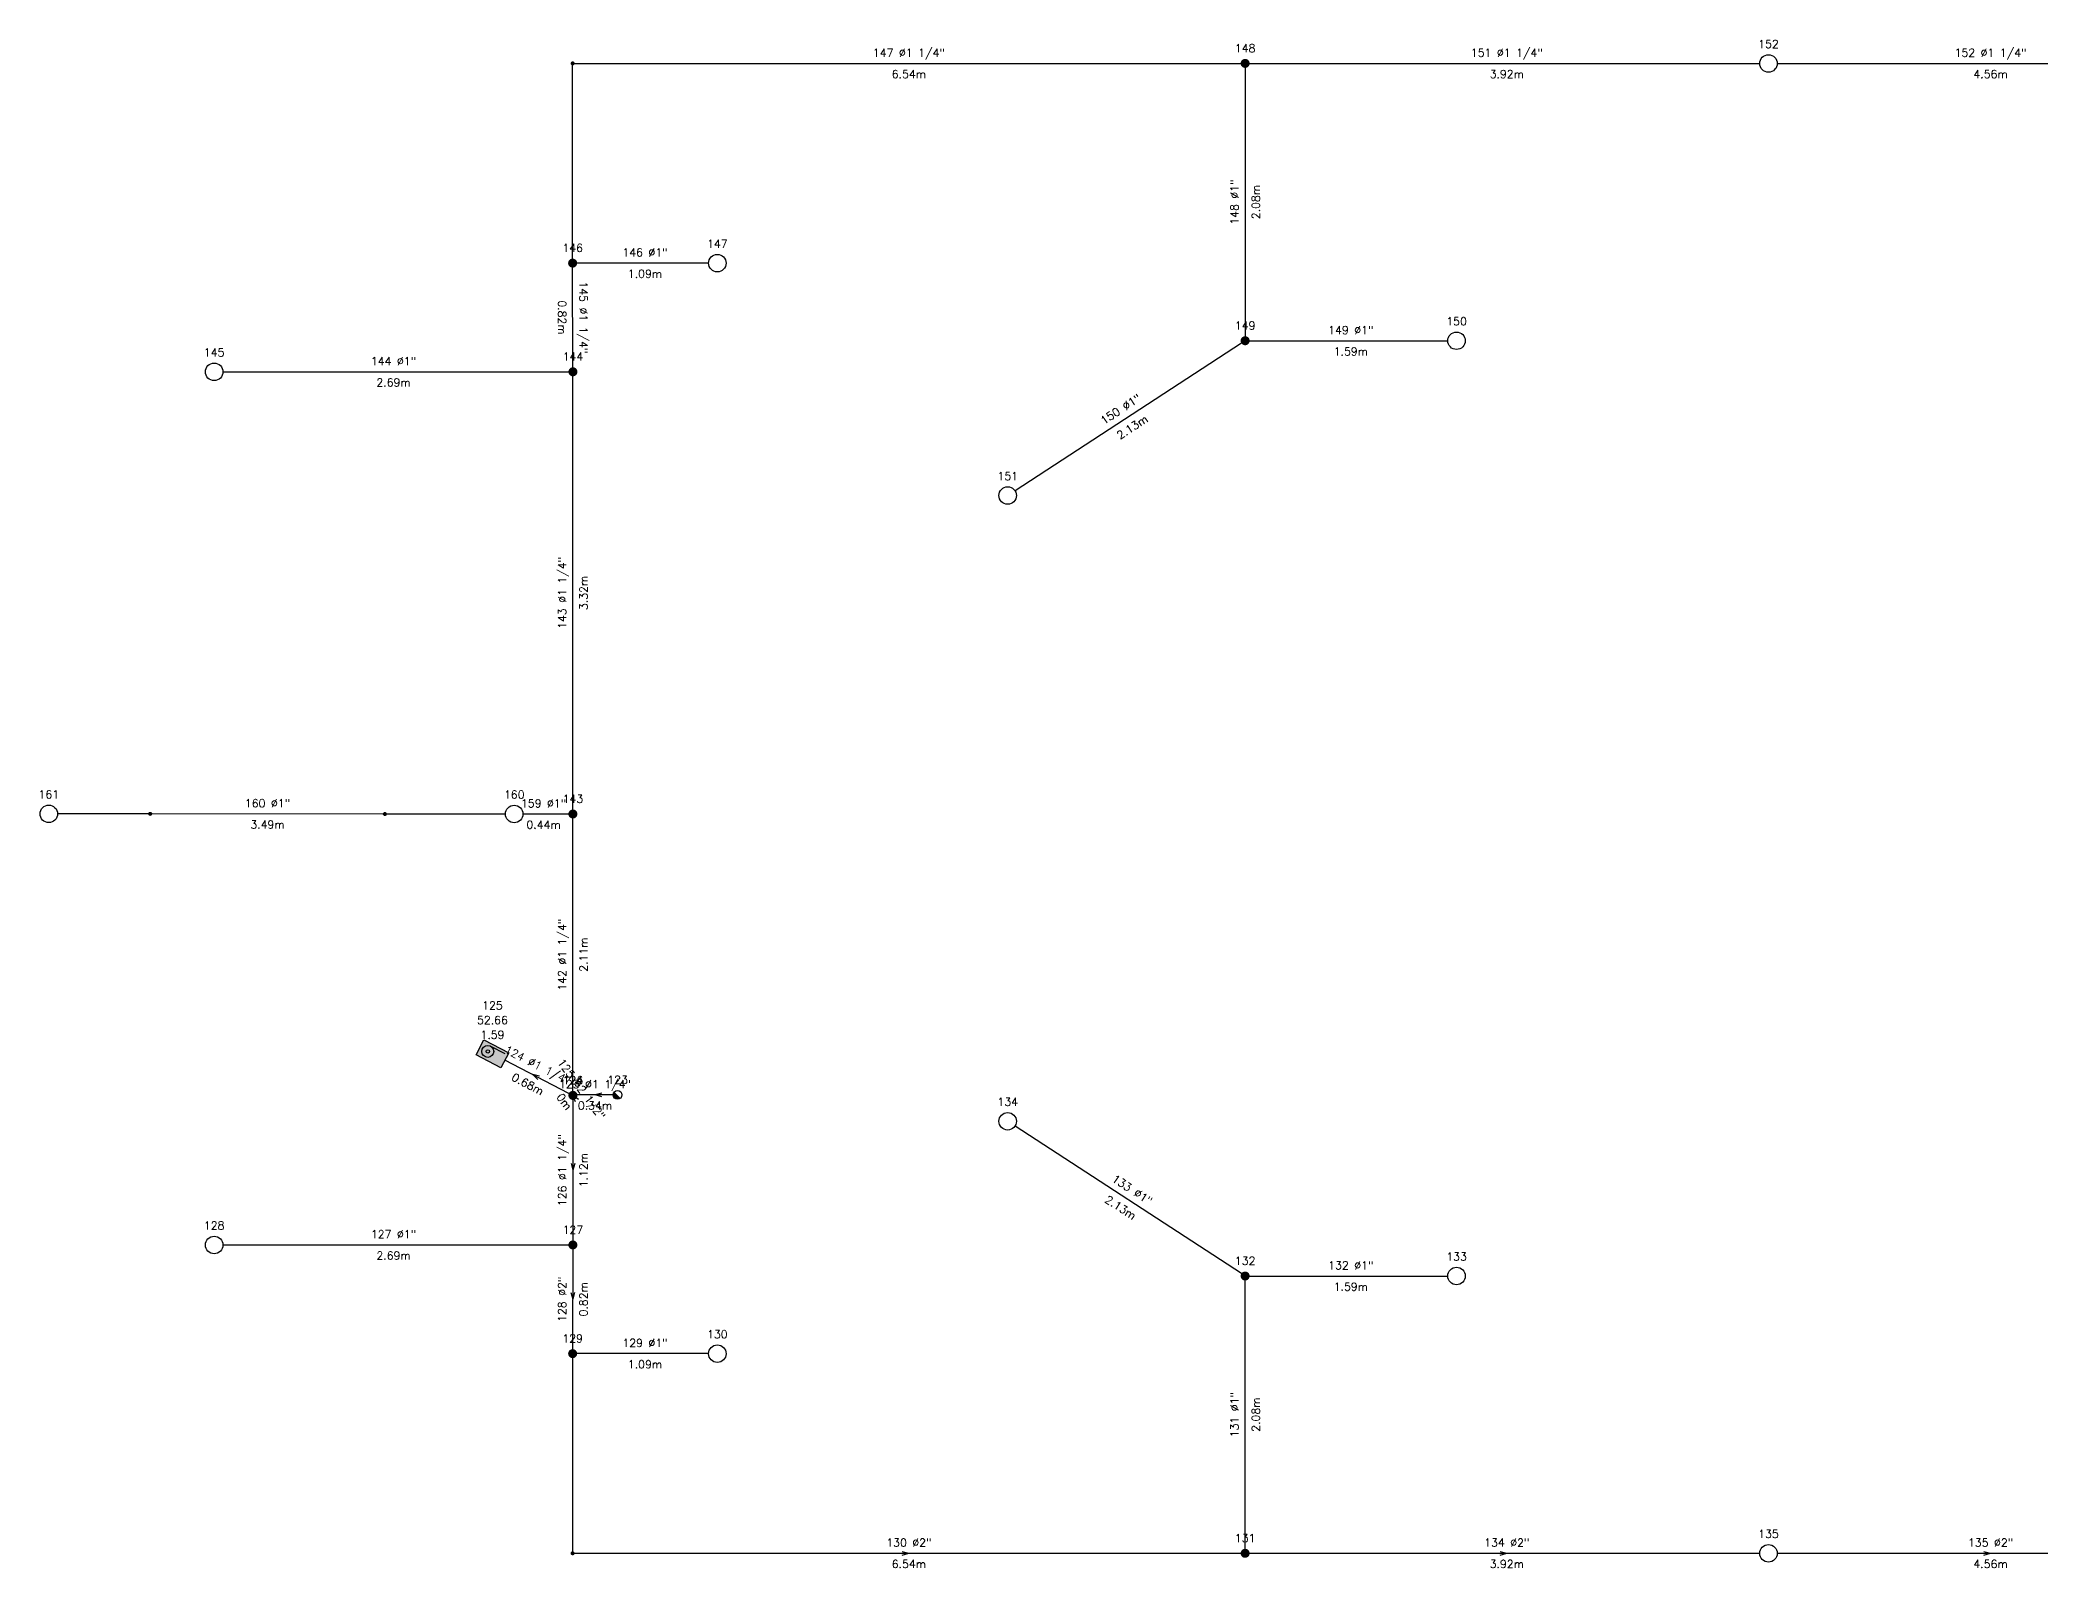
# Model space of a CAD drawing. Extents: x -4.3 to 30.7, y -1.3 to 87.7.
# Drawn here: x 3.33 to 18.34, y 56.71 to 68.17 of the extents above; entities that cross this region are included whole.
import ezdxf
from ezdxf.enums import TextEntityAlignment as Align

# ---------------------------------------------------------------- set-up
doc = ezdxf.new("R2010")
doc.units = 0
doc.header["$LTSCALE"] = 0.5
doc.layers.get('0').update_dxf_attribs({"linetype": 'CONTINUOUS'})
for name, color, linetype in [('TEXTO_NUDOS', 7, 'CONTINUOUS'), ('TEXTO_RAMAS', 7, 'CONTINUOUS'), ('UNIFILAR', 7, 'CONTINUOUS')]:
    doc.layers.add(name, color=color, linetype=linetype)
doc.styles.add('ROMANS', font='Romans', dxfattribs={"height": 2.5})

# ---------------------------------------------------------------- blocks, each defined once
blk = doc.blocks.new('CONEXION_PLANTAS_IPCI')
at = {"color": 0, "linetype": 'CONTINUOUS'}
blk.add_circle((-0.004736, -0.005671), 1.5, dxfattribs=at)
for points in [[(-1.499779, 0.11617), (-1.504474, -0.033694), (0.363297, -1.459821), (0.216286, -1.489298)], [(-1.480147, 0.264817), (-1.499779, 0.11617), (0.506632, -1.415814), (0.363297, -1.459821)], [(-1.445772, 0.410761), (-1.480147, 0.264817), (0.644856, -1.357718), (0.506632, -1.415814)], [(-1.396999, 0.552544), (-1.445772, 0.410761), (0.77659, -1.286112), (0.644856, -1.357718)], [(-1.334315, 0.688749), (-1.396999, 0.552544), (0.900518, -1.201713), (0.77659, -1.286112)], [(-1.258346, 0.818016), (-1.334315, 0.688749), (1.0154, -1.105363), (0.900518, -1.201713)], [(-1.169852, 0.939054), (-1.258346, 0.818016), (1.047775, -1.074419), (1.0154, -1.105363)], [(-1.069716, 1.050651), (-1.169852, 0.939054), (-0.004736, -0.005671), (1.047775, -1.074419)], [(-1.504474, -0.033694), (-1.494184, -0.183278), (0.216286, -1.489298), (0.067066, -1.503952)], [(-1.494184, -0.183278), (-1.469012, -0.331087), (0.067066, -1.503952), (-0.082871, -1.503635)], [(-1.469012, -0.331087), (-1.429209, -0.475645), (-0.082871, -1.503635), (-0.232027, -1.488351)], [(-1.429209, -0.475645), (-1.375174, -0.615507), (-0.232027, -1.488351), (-0.378913, -1.458252)], [(-1.375174, -0.615507), (-1.307445, -0.749276), (-0.378913, -1.458252), (-0.52206, -1.41364)], [(-1.307445, -0.749276), (-1.226701, -0.875615), (-0.52206, -1.41364), (-0.660037, -1.35496)], [(-1.226701, -0.875615), (-1.133746, -0.993262), (-0.660037, -1.35496), (-0.791468, -1.282798)], [(-1.133746, -0.993262), (-1.029511, -1.101041), (-0.791468, -1.282798), (-0.915037, -1.197876)]]:
    blk.add_solid(points, dxfattribs=at)
blk = doc.blocks.new('BOCA_RELLENO_IPCI')
at = {"color": 0}
blk.add_solid([(-2, 1.2), (2, 1.2), (-2, -1.2), (2, -1.2)], dxfattribs=at)
blk = doc.blocks.new('BOCA_INCENDIOS_IPCI')
at = {"color": 0, "linetype": 'CONTINUOUS'}
for p, q in [((-2, 1.2), (2, 1.2)), ((-2, -1.2), (-2, 1.2)), ((-0.75, 0.85), (1.535532, 0.85)), ((2, 1.2), (2, -1.2)), ((2, -1.2), (-2, -1.2))]:
    blk.add_line(p, q, dxfattribs=at)
for radius in [0.85, 0.25]:
    blk.add_circle((-0.75, 0), radius, dxfattribs=at)
blk = doc.blocks.new('NUDO_PASO_IPCI')
at = {"color": 0, "linetype": 'CONTINUOUS'}
for points in [[(-0.742494, 0.10584), (-0.749351, 0.031185), (-0.748721, -0.043781), (-0.749351, 0.031185)], [(-0.728219, 0.179437), (-0.742494, 0.10584), (-0.74061, -0.118309), (-0.748721, -0.043781)], [(-0.706667, 0.251241), (-0.728219, 0.179437), (-0.725099, -0.191656), (-0.74061, -0.118309)], [(-0.678054, 0.320535), (-0.706667, 0.251241), (-0.702343, -0.263087), (-0.725099, -0.191656)], [(-0.642667, 0.386626), (-0.678054, 0.320535), (-0.672569, -0.33189), (-0.702343, -0.263087)], [(-0.600858, 0.448854), (-0.642667, 0.386626), (-0.636075, -0.397377), (-0.672569, -0.33189)], [(-0.553045, 0.506597), (-0.600858, 0.448854), (-0.593226, -0.458893), (-0.636075, -0.397377)], [(-0.499707, 0.559279), (-0.553045, 0.506597), (-0.544449, -0.515825), (-0.593226, -0.458893)], [(-0.441376, 0.606372), (-0.499707, 0.559279), (-0.490233, -0.567602), (-0.544449, -0.515825)], [(-0.378635, 0.647407), (-0.441376, 0.606372), (-0.431118, -0.613708), (-0.490233, -0.567602)], [(-0.31211, 0.681973), (-0.378635, 0.647407), (-0.367696, -0.653682), (-0.431118, -0.613708)], [(-0.242467, 0.709725), (-0.31211, 0.681973), (-0.300599, -0.687124), (-0.367696, -0.653682)], [(-0.170402, 0.730386), (-0.242467, 0.709725), (-0.2305, -0.713702), (-0.300599, -0.687124)], [(-0.096633, 0.743749), (-0.170402, 0.730386), (-0.158097, -0.733148), (-0.2305, -0.713702)], [(-0.0219, 0.74968), (-0.096633, 0.743749), (-0.084114, -0.745268), (-0.158097, -0.733148)], [(0.053053, 0.748121), (-0.0219, 0.74968), (-0.009291, -0.749942), (-0.084114, -0.745268)], [(0.127475, 0.739087), (0.053053, 0.748121), (0.065624, -0.747123), (-0.009291, -0.749942)], [(0.200624, 0.722669), (0.127475, 0.739087), (0.139884, -0.736839), (0.065624, -0.747123)], [(0.271768, 0.699029), (0.200624, 0.722669), (0.212747, -0.719193), (0.139884, -0.736839)], [(0.340197, 0.668406), (0.271768, 0.699029), (0.283483, -0.694361), (0.212747, -0.719193)], [(0.405227, 0.631103), (0.340197, 0.668406), (0.351388, -0.662591), (0.283483, -0.694361)], [(0.466207, 0.587495), (0.405227, 0.631103), (0.415781, -0.624201), (0.351388, -0.662591)], [(0.52253, 0.538017), (0.466207, 0.587495), (0.47602, -0.579573), (0.415781, -0.624201)], [(0.573632, 0.483163), (0.52253, 0.538017), (0.531502, -0.529155), (0.47602, -0.579573)], [(0.619002, 0.423482), (0.573632, 0.483163), (0.581674, -0.47345), (0.531502, -0.529155)], [(0.658187, 0.359569), (0.619002, 0.423482), (0.626035, -0.413014), (0.581674, -0.47345)], [(0.690796, 0.292064), (0.658187, 0.359569), (0.66414, -0.348452), (0.626035, -0.413014)], [(0.716502, 0.22164), (0.690796, 0.292064), (0.695609, -0.280407), (0.66414, -0.348452)], [(0.73505, 0.149002), (0.716502, 0.22164), (0.720128, -0.209562), (0.695609, -0.280407)], [(0.746253, 0.074875), (0.73505, 0.149002), (0.737451, -0.136622), (0.720128, -0.209562)], [(0.75, 0), (0.746253, 0.074875), (0.747407, -0.062317), (0.737451, -0.136622)]]:
    blk.add_solid(points, dxfattribs=at)
blk = doc.blocks.new('ROCIADOR_AUTOMATICO_IPCI')
at = {"color": 0, "linetype": 'CONTINUOUS'}
blk.add_circle((-0.004736, -0.005671), 1.5, dxfattribs=at)
blk = doc.blocks.new('NUDO_DERIVACION_IPCI')
at = {"color": 0, "linetype": 'CONTINUOUS'}
for points in [[(-0.742494, 0.10584), (-0.749351, 0.031185), (-0.748721, -0.043781), (-0.749351, 0.031185)], [(-0.728219, 0.179437), (-0.742494, 0.10584), (-0.74061, -0.118309), (-0.748721, -0.043781)], [(-0.706667, 0.251241), (-0.728219, 0.179437), (-0.725099, -0.191656), (-0.74061, -0.118309)], [(-0.678054, 0.320535), (-0.706667, 0.251241), (-0.702343, -0.263087), (-0.725099, -0.191656)], [(-0.642667, 0.386626), (-0.678054, 0.320535), (-0.672569, -0.33189), (-0.702343, -0.263087)], [(-0.600858, 0.448854), (-0.642667, 0.386626), (-0.636075, -0.397377), (-0.672569, -0.33189)], [(-0.553045, 0.506597), (-0.600858, 0.448854), (-0.593226, -0.458893), (-0.636075, -0.397377)], [(-0.499707, 0.559279), (-0.553045, 0.506597), (-0.544449, -0.515825), (-0.593226, -0.458893)], [(-0.441376, 0.606372), (-0.499707, 0.559279), (-0.490233, -0.567602), (-0.544449, -0.515825)], [(-0.378635, 0.647407), (-0.441376, 0.606372), (-0.431118, -0.613708), (-0.490233, -0.567602)], [(-0.31211, 0.681973), (-0.378635, 0.647407), (-0.367696, -0.653682), (-0.431118, -0.613708)], [(-0.242467, 0.709725), (-0.31211, 0.681973), (-0.300599, -0.687124), (-0.367696, -0.653682)], [(-0.170402, 0.730386), (-0.242467, 0.709725), (-0.2305, -0.713702), (-0.300599, -0.687124)], [(-0.096633, 0.743749), (-0.170402, 0.730386), (-0.158097, -0.733148), (-0.2305, -0.713702)], [(-0.0219, 0.74968), (-0.096633, 0.743749), (-0.084114, -0.745268), (-0.158097, -0.733148)], [(0.053053, 0.748121), (-0.0219, 0.74968), (-0.009291, -0.749942), (-0.084114, -0.745268)], [(0.127475, 0.739087), (0.053053, 0.748121), (0.065624, -0.747123), (-0.009291, -0.749942)], [(0.200624, 0.722669), (0.127475, 0.739087), (0.139884, -0.736839), (0.065624, -0.747123)], [(0.271768, 0.699029), (0.200624, 0.722669), (0.212747, -0.719193), (0.139884, -0.736839)], [(0.340197, 0.668406), (0.271768, 0.699029), (0.283483, -0.694361), (0.212747, -0.719193)], [(0.405227, 0.631103), (0.340197, 0.668406), (0.351388, -0.662591), (0.283483, -0.694361)], [(0.466207, 0.587495), (0.405227, 0.631103), (0.415781, -0.624201), (0.351388, -0.662591)], [(0.52253, 0.538017), (0.466207, 0.587495), (0.47602, -0.579573), (0.415781, -0.624201)], [(0.573632, 0.483163), (0.52253, 0.538017), (0.531502, -0.529155), (0.47602, -0.579573)], [(0.619002, 0.423482), (0.573632, 0.483163), (0.581674, -0.47345), (0.531502, -0.529155)], [(0.658187, 0.359569), (0.619002, 0.423482), (0.626035, -0.413014), (0.581674, -0.47345)], [(0.690796, 0.292064), (0.658187, 0.359569), (0.66414, -0.348452), (0.626035, -0.413014)], [(0.716502, 0.22164), (0.690796, 0.292064), (0.695609, -0.280407), (0.66414, -0.348452)], [(0.73505, 0.149002), (0.716502, 0.22164), (0.720128, -0.209562), (0.695609, -0.280407)], [(0.746253, 0.074875), (0.73505, 0.149002), (0.737451, -0.136622), (0.720128, -0.209562)], [(0.75, 0), (0.746253, 0.074875), (0.747407, -0.062317), (0.737451, -0.136622)]]:
    blk.add_solid(points, dxfattribs=at)

msp = doc.modelspace()

# ---------------------------------------------------------------- linework, layer by layer
at = {"layer": 'UNIFILAR', "color": 94, "linetype": 'CONTINUOUS'}
for p, q in [((7.327175, 66.530793, 2.5), (7.327175, 67.979841, 2.5)), ((7.342175, 67.994841, 2.5), (12.336051, 67.994841, 2.5)), ((12.403551, 67.994841, 2.5), (16.22818, 67.994841, 2.5)), ((16.35943, 67.994841, 2.5), (19.609528, 67.994841, 2.5)), ((12.369801, 67.961091, 2.5), (12.369801, 65.948591, 2.5)), ((8.346617, 66.497043, 2.5), (7.360925, 66.497043, 2.5)), ((7.329067, 65.715449, 2.5), (7.327256, 66.463293, 2.5)), ((12.341533, 65.896402, 2.5), (10.644766, 64.789619, 2.5)), ((12.403551, 65.914841, 2.5), (13.889322, 65.914841, 2.5)), ((4.704963, 65.681693, 2.5), (7.295398, 65.681699, 2.5)), ((7.329148, 62.398607, 2.5), (7.329148, 65.64795, 2.5)), ((4.14426, 62.366163, 1.38), (3.464911, 62.366163, 1.38)), ((5.904259, 62.364868, 2.5), (4.17426, 62.366152, 1.38)), ((6.823634, 62.364857, 2.5), (5.934259, 62.364857, 2.5)), ((7.295398, 62.364857, 2.5), (6.954884, 62.364857, 2.5)), ((7.329148, 60.288607, 2.5), (7.329148, 62.331107, 2.5)), ((7.299675, 60.269636, 1.5), (6.81908, 60.517766, 1.5)), ((7.065728, 60.374666, 1.5), (7.027722, 60.410044, 1.5)), ((7.078573, 60.399546, 1.5), (7.027722, 60.410044, 1.5)), ((7.325456, 60.257909), (7.329664, 60.254153, 1.5)), ((7.329664, 60.254153, 1.5), (7.329148, 60.254857, 2.5)), ((7.329148, 60.221107, 2.5), (7.329148, 59.166352, 2.5)), ((7.347642, 60.20589, 1.95), (7.329406, 60.254505, 2)), ((7.370236, 60.222428, 1.95), (7.329406, 60.254505, 2)), ((7.631367, 60.257909), (7.340456, 60.257909)), ((7.544912, 60.271909), (7.494912, 60.257909)), ((7.544912, 60.243909), (7.494912, 60.257909)), ((12.341533, 58.917899, 2.5), (10.644766, 60.024683, 2.5)), ((7.315148, 59.743729, 2.5), (7.329148, 59.693729, 2.5)), ((7.343148, 59.743729, 2.5), (7.329148, 59.693729, 2.5)), ((4.704963, 59.132608, 2.5), (7.295398, 59.132602, 2.5)), ((7.329067, 59.098852, 2.5), (7.327256, 58.351008, 2.5)), ((12.369801, 56.85321, 2.5), (12.369801, 58.86571, 2.5)), ((12.403551, 58.89946, 2.5), (13.889322, 58.89946, 2.5)), ((7.314283, 58.774964, 2.5), (7.328162, 58.72493, 2.5)), ((7.342283, 58.774896, 2.5), (7.328162, 58.72493, 2.5)), ((7.327175, 58.283508, 2.5), (7.327175, 56.83446, 2.5)), ((8.346617, 58.317258, 2.5), (7.360925, 58.317258, 2.5)), ((7.342175, 56.81946, 2.5), (12.336051, 56.81946, 2.5)), ((9.798488, 56.83346, 2.5), (9.848488, 56.81946, 2.5)), ((9.798488, 56.80546, 2.5), (9.848488, 56.81946, 2.5)), ((12.403551, 56.81946, 2.5), (16.22818, 56.81946, 2.5)), ((14.281803, 56.83346, 2.5), (14.331803, 56.81946, 2.5)), ((14.281803, 56.80546, 2.5), (14.331803, 56.81946, 2.5)), ((16.35943, 56.81946, 2.5), (19.609528, 56.81946, 2.5)), ((17.909167, 56.83346, 2.5), (17.959167, 56.81946, 2.5)), ((17.909167, 56.80546, 2.5), (17.959167, 56.81946, 2.5))]:
    msp.add_line(p, q, dxfattribs=at)

# ---------------------------------------------------------------- block references
for name, p, xscale, yscale in [('NUDO_PASO_IPCI', (7.327175, 67.994841, 2.5), 0.02, 0.02), ('NUDO_DERIVACION_IPCI', (12.369801, 67.994841, 2.5), 0.045, 0.045), ('ROCIADOR_AUTOMATICO_IPCI', (16.293805, 67.994841, 2.5), 0.04375, 0.04375), ('NUDO_DERIVACION_IPCI', (7.327175, 66.497043, 2.5), 0.045, 0.045), ('ROCIADOR_AUTOMATICO_IPCI', (8.412242, 66.497043, 2.5), 0.04375, 0.04375), ('NUDO_DERIVACION_IPCI', (12.369801, 65.914841, 2.5), 0.045, 0.045), ('ROCIADOR_AUTOMATICO_IPCI', (13.954947, 65.914841, 2.5), 0.04375, 0.04375), ('ROCIADOR_AUTOMATICO_IPCI', (4.639338, 65.681693, 2.5), 0.04375, 0.04375), ('NUDO_DERIVACION_IPCI', (7.329148, 65.6817, 2.5), 0.045, 0.045), ('ROCIADOR_AUTOMATICO_IPCI', (10.589801, 64.753765, 2.5), 0.04375, 0.04375), ('ROCIADOR_AUTOMATICO_IPCI', (3.399286, 62.366163, 1.38), 0.04375, 0.04375), ('ROCIADOR_AUTOMATICO_IPCI', (6.889259, 62.364857, 2.5), 0.04375, 0.04375), ('NUDO_PASO_IPCI', (4.15926, 62.366163, 1.38), 0.02, 0.02), ('NUDO_PASO_IPCI', (5.919259, 62.364857, 2.5), 0.02, 0.02), ('NUDO_DERIVACION_IPCI', (7.329148, 62.364857, 2.5), 0.045, 0.045), ('NUDO_DERIVACION_IPCI', (7.329148, 60.254857, 2.5), 0.045, 0.045), ('NUDO_DERIVACION_IPCI', (7.329664, 60.254153, 1.5), 0.045, 0.045), ('NUDO_PASO_IPCI', (7.325456, 60.257909), 0.02, 0.02), ('CONEXION_PLANTAS_IPCI', (7.664367, 60.257909), 0.022, 0.022), ('ROCIADOR_AUTOMATICO_IPCI', (10.589801, 60.060536, 2.5), 0.04375, 0.04375), ('ROCIADOR_AUTOMATICO_IPCI', (4.639338, 59.132608, 2.5), 0.04375, 0.04375), ('NUDO_DERIVACION_IPCI', (7.329148, 59.132602, 2.5), 0.045, 0.045), ('ROCIADOR_AUTOMATICO_IPCI', (13.954947, 58.89946, 2.5), 0.04375, 0.04375), ('NUDO_DERIVACION_IPCI', (12.369801, 58.89946, 2.5), 0.045, 0.045), ('ROCIADOR_AUTOMATICO_IPCI', (8.412242, 58.317258, 2.5), 0.04375, 0.04375), ('NUDO_DERIVACION_IPCI', (7.327175, 58.317258, 2.5), 0.045, 0.045), ('ROCIADOR_AUTOMATICO_IPCI', (16.293805, 56.81946, 2.5), 0.04375, 0.04375), ('NUDO_PASO_IPCI', (7.327175, 56.81946, 2.5), 0.02, 0.02), ('NUDO_DERIVACION_IPCI', (12.369801, 56.81946, 2.5), 0.045, 0.045)]:
    msp.add_blockref(name, p, dxfattribs=dict(at, xscale=xscale, yscale=yscale))
at = {"layer": 'UNIFILAR', "color": 4, "linetype": 'CONTINUOUS', "xscale": 0.0525, "yscale": 0.0525, "rotation": 332.5}
msp.add_blockref('BOCA_RELLENO_IPCI', (6.72578, 60.565936, 1.5), dxfattribs=at)
at = {"layer": 'UNIFILAR', "color": 94, "linetype": 'CONTINUOUS', "xscale": 0.0525, "yscale": 0.0525, "rotation": 332.5}
msp.add_blockref('BOCA_INCENDIOS_IPCI', (6.72578, 60.565936, 1.5), dxfattribs=at)

# ---------------------------------------------------------------- texts
at = {"layer": 'TEXTO_NUDOS', "color": 94, "linetype": 'CONTINUOUS', "style": 'ROMANS'}
for s, p in [('148', (12.369801, 68.078591, 2.5)), ('152', (16.293805, 68.110466, 2.5)), ('146', (7.327175, 66.580793, 2.5)), ('147', (8.412242, 66.612668, 2.5)), ('149', (12.369801, 65.998591, 2.5)), ('150', (13.954947, 66.030466, 2.5)), ('145', (4.639338, 65.797318, 2.5)), ('144', (7.329148, 65.76545, 2.5)), ('151', (10.589801, 64.86939, 2.5)), ('161', (3.399286, 62.481788, 1.38)), ('160', (6.889259, 62.480482, 2.5)), ('143', (7.329148, 62.448607, 2.5)), ('125', (6.72578, 60.898936, 1.5)), ('52.66', (6.72578, 60.788936, 1.5)), ('1.59', (6.72578, 60.678936, 1.5)), ('126', (7.329148, 60.338607, 2.5)), ('124', (7.329664, 60.337903, 1.5)), ('123', (7.664367, 60.340909)), ('134', (10.589801, 60.176161, 2.5)), ('128', (4.639338, 59.248233, 2.5)), ('127', (7.329148, 59.216352, 2.5)), ('132', (12.369801, 58.98321, 2.5)), ('133', (13.954947, 59.015085, 2.5)), ('129', (7.327175, 58.401008, 2.5)), ('130', (8.412242, 58.432883, 2.5)), ('131', (12.369801, 56.90321, 2.5)), ('135', (16.293805, 56.935085, 2.5))]:
    msp.add_text(s, height=0.06, dxfattribs=at).set_placement(p, align=Align.CENTER)
at = {"layer": 'TEXTO_RAMAS', "color": 94, "linetype": 'CONTINUOUS', "style": 'ROMANS'}
for s, p in [('147 Ø1 1/4"', (9.848488, 68.044841, 2.5)), ('151 Ø1 1/4"', (14.331803, 68.044841, 2.5)), ('152 Ø1 1/4"', (17.959167, 68.044841, 2.5)), ('146 Ø1"', (7.869708, 66.547043, 2.5)), ('149 Ø1"', (13.162374, 65.964841, 2.5)), ('159 Ø1"', (7.109204, 62.414857, 2.5)), ('123 Ø1 1/4"', (7.494912, 60.307909)), ('132 Ø1"', (13.162374, 58.94946, 2.5)), ('129 Ø1"', (7.869708, 58.367258, 2.5)), ('130 Ø2"', (9.848488, 56.86946, 2.5)), ('134 Ø2"', (14.331803, 56.86946, 2.5)), ('135 Ø2"', (17.959167, 56.86946, 2.5))]:
    msp.add_text(s, height=0.06, dxfattribs=at).set_placement(p, align=Align.CENTER)
for s, p in [('6.54m', (9.848488, 67.944841, 2.5)), ('3.92m', (14.331803, 67.944841, 2.5)), ('4.56m', (17.959167, 67.944841, 2.5)), ('1.09m', (7.869708, 66.447043, 2.5)), ('1.59m', (13.162374, 65.864841, 2.5)), ('0.44m', (7.109204, 62.314857, 2.5)), ('0.34m', (7.494912, 60.207909)), ('1.59m', (13.162374, 58.84946, 2.5)), ('1.09m', (7.869708, 58.267258, 2.5)), ('6.54m', (9.848488, 56.76946, 2.5)), ('3.92m', (14.331803, 56.76946, 2.5)), ('4.56m', (17.959167, 56.76946, 2.5))]:
    msp.add_text(s, height=0.06, dxfattribs=at).set_placement(p, align=Align.TOP_CENTER)
for s, rotation, p in [('148 Ø1"', 90, (12.319801, 66.954841, 2.5)), ('145 Ø1 1/4"', 270.138692, (7.378161, 66.089492, 2.5)), ('144 Ø1"', 0.000139, (5.984243, 65.731696, 2.5)), ('150 Ø1"', 33.11599, (11.452484, 65.376181, 2.5)), ('143 Ø1 1/4"', 90, (7.279148, 64.023278, 2.5)), ('160 Ø1"', 359.957481, (5.039297, 62.41551, 1.94)), ('142 Ø1 1/4"', 90, (7.279148, 61.309857, 2.5)), ('124 Ø1 1/4"', 332.692845, (7.05066, 60.454472, 1.5)), ('125 Ø2 1/2"', 306.203555, (7.369752, 60.284038, 2)), ('126 Ø1 1/4"', 90, (7.279148, 59.693729, 2.5)), ('133 Ø1"', 326.88401, (11.507118, 59.521876, 2.5)), ('127 Ø1"', 359.999861, (5.984243, 59.182605, 2.5)), ('128 Ø2"', 89.861308, (7.278162, 58.725051, 2.5)), ('131 Ø1"', 90, (12.319801, 57.85946, 2.5))]:
    msp.add_text(s, height=0.06, rotation=rotation, dxfattribs=at).set_placement(p, align=Align.CENTER)
for s, rotation, p in [('2.08m', 90, (12.419801, 66.954841, 2.5)), ('0.82m', 270.138692, (7.278162, 66.08925, 2.5)), ('2.69m', 0.000139, (5.984243, 65.631696, 2.5)), ('2.13m', 33.11599, (11.507118, 65.292425, 2.5)), ('3.32m', 90, (7.379148, 64.023278, 2.5)), ('3.49m', 359.957481, (5.039223, 62.31551, 1.94)), ('2.11m', 90, (7.379148, 61.309857, 2.5)), ('0.68m', 332.692845, (7.004784, 60.365616, 1.5)), ('0m', 306.203555, (7.28906, 60.224972, 2)), ('1.12m', 90, (7.379148, 59.693729, 2.5)), ('2.13m', 326.88401, (11.452484, 59.43812, 2.5)), ('2.69m', 359.999861, (5.984243, 59.082605, 2.5)), ('0.82m', 89.861308, (7.378161, 58.724809, 2.5)), ('2.08m', 90, (12.419801, 57.85946, 2.5))]:
    msp.add_text(s, height=0.06, rotation=rotation, dxfattribs=at).set_placement(p, align=Align.TOP_CENTER)

doc.saveas('drawing.dxf')
